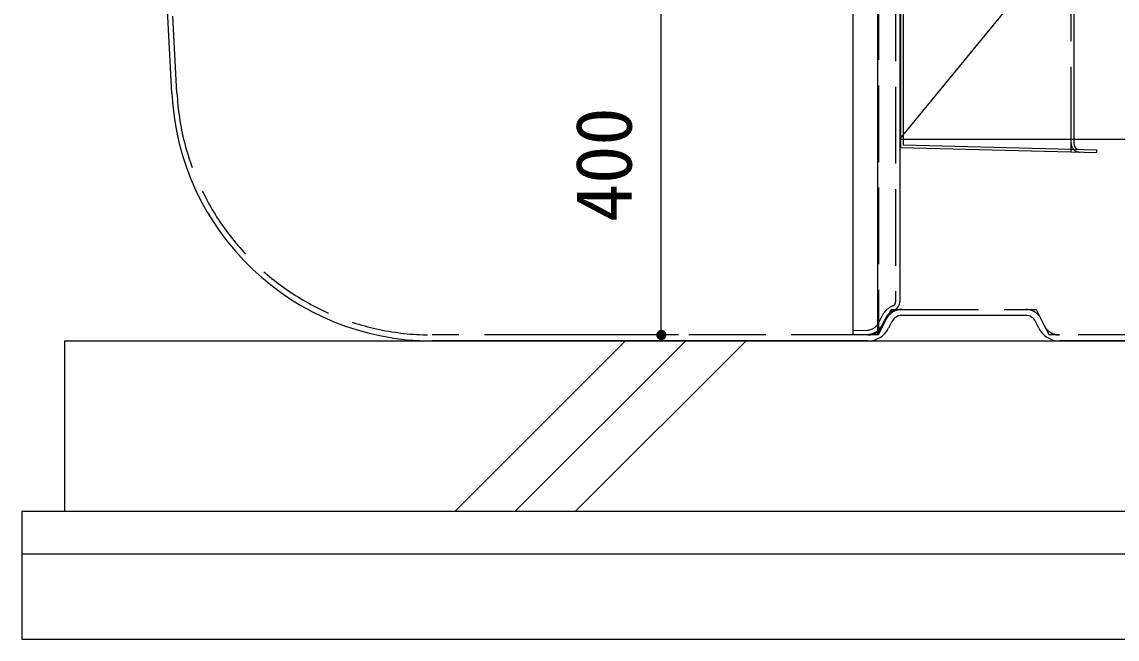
# Model space of a CAD drawing. Units: millimetres, scale not verified. Extents: x -8910 to 8910, y -6308 to 6308.
# Drawn here: x -6124 to -4839, y -4190 to -3466 of the extents above; entities that cross this region are included whole.
import ezdxf
from ezdxf.enums import TextEntityAlignment as Align

# ---------------------------------------------------------------- set-up
doc = ezdxf.new("R2010")
doc.units = ezdxf.units.MM
doc.header["$LTSCALE"] = 30
doc.linetypes.add('DASHED3', pattern=[4, 3, -1])
doc.linetypes.add('DOUBLE_CHAIN2', pattern=[12.8, 9, -1, 0.6, -0.6, 0.6, -1])
for name, color, linetype, lineweight in [('0-0_機器', 2, 'Continuous', 25), ('0-1_製作', 5, 'Continuous', 25), ('0-2_空気管', 3, 'Continuous', 25), ('0-4_寸法', 92, 'Continuous', 25), ('0-5_09', 3, 'Continuous', 25), ('0-9_A-6_SUNPO', 4, 'Continuous', 25)]:
    doc.layers.add(name, color=color, linetype=linetype, lineweight=lineweight)
doc.styles.add('ＭＳ ゴシック', font='')
doc.styles.get('ＭＳ ゴシック').set_extended_font_data('MS Gothic')

msp = doc.modelspace()

# ---------------------------------------------------------------- linework, layer by layer
at = {"layer": '0-0_機器'}
for p, q in [((-6073.85, -3840.27), (-6073.85, -4040.27)), ((-5615.7, -4040.27), (-5415.7, -3840.27)), ((-5544.99, -4040.27), (-5344.99, -3840.27)), ((-5474.28, -4040.27), (-5274.28, -3840.27)), ((-6123.85, -4040.27), (-3223.85, -4040.27)), ((-6123.85, -4040.27), (-6123.85, -4190.27)), ((-6123.85, -4090.27), (-3223.85, -4090.27)), ((-6123.85, -4190.27), (-3223.85, -4190.27))]:
    msp.add_line(p, q, dxfattribs=at)
msp.add_lwpolyline([(-6073.85, -3840.27), (-3273.85, -3840.27), (-3273.85, -4040.27)], dxfattribs=at)
at = {"layer": '0-1_製作', "color": 3}
for q in [(-4363.85, -2713.27), (-4363.85, -3603.26)]:
    msp.add_line((-5093.85, -3603.26), q, dxfattribs=at)
at = {"layer": '0-2_空気管'}
for p, q in [((-5148.85, -2090.83), (-5148.85, -3833.02)), ((-5093.85, -2102.01), (-5093.85, -3794.43)), ((-5119.82, -3828.18), (-5119.82, -2383.27)), ((-5947.94, -3549.28), (-5978.93, -2957.94)), ((-4862.85, -3619.05), (-4862.85, -3616.05)), ((-5110.3, -3813.22), (-5114.45, -3821.53)), ((-4946.21, -3810.27), (-5091.49, -3810.27)), ((-5103.11, -3817.45), (-5107.06, -3825.34)), ((-4930.64, -3825.34), (-4934.58, -3817.45)), ((-5131.21, -3840.27), (-5642.36, -3840.27)), ((-5131.82, -3832.58), (-5148.85, -3833.02)), ((-4554.44, -3840.27), (-4906.49, -3840.27))]:
    msp.add_line(p, q, dxfattribs=at)
at = {"layer": '0-2_空気管', "linetype": 'DASHED3'}
for p, q in [((-5098.85, -2102.01), (-5098.85, -3794.43)), ((-5118.85, -2940.27), (-5118.85, -3828.99)), ((-5093.85, -2940.27), (-5093.85, -3560.95)), ((-5941.95, -3548.97), (-5972.94, -2957.63)), ((-5091.49, -3803.26), (-4943.44, -3803.26)), ((-5118.93, -3819.29), (-5114.77, -3810.99)), ((-5113.32, -3822.21), (-5109.38, -3814.32)), ((-4928.32, -3814.32), (-4924.37, -3822.21)), ((-5148.85, -3828.02), (-5131.95, -3827.58)), ((-5131.21, -3833.26), (-5642.36, -3833.26)), ((-4554.44, -3833.26), (-4906.49, -3833.26))]:
    msp.add_line(p, q, dxfattribs=at)
at = {"layer": '0-2_空気管', "linetype": 'DOUBLE_CHAIN2'}
for p, q in [((-5109.38, -3814.32), (-5103.85, -3803.26)), ((-5103.85, -3803.26), (-5091.49, -3803.26)), ((-4943.44, -3803.26), (-4933.85, -3803.26)), ((-4933.85, -3803.26), (-4928.32, -3814.32)), ((-5118.85, -3833.26), (-5113.32, -3822.21)), ((-4924.37, -3822.21), (-4918.85, -3833.26)), ((-5131.82, -3832.58), (-5119.82, -3832.27)), ((-5118.85, -3833.26), (-5131.21, -3833.26)), ((-4906.49, -3833.26), (-4918.85, -3833.26))]:
    msp.add_line(p, q, dxfattribs=at)
msp.add_lwpolyline([(-5114.45, -3821.53), (-5119.82, -3832.27), (-5119.82, -3828.18)], dxfattribs=at)
at = {"layer": '0-2_空気管'}
for centre, radius, start, end in [((-5642.3, -3534.27), 306, 182.809, 270), ((-5103.85, -3794.43), 10, 292.405, 0), ((-5092.41, -3822.17), 20, 112.405, 153.435), ((-5091.49, -3823.27), 13, 90, 153.435), ((-4946.21, -3823.27), 13, 26.565, 90), ((-5132.34, -3812.59), 20, 271.5, 333.435), ((-5131.21, -3813.27), 27, 270, 333.435), ((-4906.49, -3813.27), 27, 206.565, 270)]:
    msp.add_arc(centre, radius, start, end, dxfattribs=at)
at = {"layer": '0-2_空気管', "linetype": 'DASHED3'}
for centre, radius, start, end in [((-5642.36, -3533.26), 300, 183, 270), ((-5092.41, -3822.17), 25, 112.405, 153.435), ((-5103.85, -3794.43), 5, 292.405, 0), ((-5091.49, -3823.27), 20, 90, 153.435), ((-4946.21, -3823.27), 20, 26.565, 90), ((-5132.34, -3812.59), 15, 271.5, 333.435), ((-5131.21, -3813.27), 20, 270, 333.435), ((-4906.49, -3813.27), 20, 206.565, 270)]:
    msp.add_arc(centre, radius, start, end, dxfattribs=at)
at = {"layer": '0-4_寸法', "color": 3}
msp.add_line((-5353.68, -3833.26), (-5507.86, -3833.26), dxfattribs=at)
at = {"layer": '0-4_寸法'}
for points in [[(-5377.79, -3828.89), (-5373.68, -3833.26), (-5378.3, -3829.44)], [(-5377.21, -3828.41), (-5373.68, -3833.26), (-5377.79, -3828.89)], [(-5376.57, -3828.01), (-5373.68, -3833.26), (-5377.21, -3828.41)], [(-5376.57, -3828.01), (-5373.68, -3827.26), (-5373.68, -3833.26)], [(-5375.89, -3827.69), (-5373.68, -3827.26), (-5376.57, -3828.01)], [(-5375.17, -3827.45), (-5373.68, -3827.26), (-5375.89, -3827.69)], [(-5374.43, -3827.31), (-5373.68, -3827.26), (-5375.17, -3827.45)], [(-5373.68, -3827.26), (-5367.68, -3833.26), (-5373.68, -3833.26)], [(-5373.3, -3827.28), (-5367.68, -3833.26), (-5373.68, -3827.26)], [(-5372.56, -3827.37), (-5367.68, -3833.26), (-5373.3, -3827.28)], [(-5371.83, -3827.56), (-5367.68, -3833.26), (-5372.56, -3827.37)], [(-5371.13, -3827.84), (-5367.68, -3833.26), (-5371.83, -3827.56)], [(-5371.13, -3827.84), (-5367.73, -3832.51), (-5367.68, -3833.26)], [(-5370.47, -3828.2), (-5367.73, -3832.51), (-5371.13, -3827.84)], [(-5370.47, -3828.2), (-5367.87, -3831.77), (-5367.73, -3832.51)], [(-5369.86, -3828.64), (-5367.87, -3831.77), (-5370.47, -3828.2)], [(-5369.86, -3828.64), (-5368.1, -3831.06), (-5367.87, -3831.77)], [(-5369.31, -3829.16), (-5368.1, -3831.06), (-5369.86, -3828.64)], [(-5379.67, -3832.89), (-5373.68, -3833.26), (-5379.68, -3833.26)], [(-5379.68, -3833.26), (-5376.24, -3838.69), (-5379.63, -3834.02)], [(-5379.68, -3833.26), (-5375.54, -3838.97), (-5376.24, -3838.69)], [(-5373.68, -3833.26), (-5375.54, -3838.97), (-5379.68, -3833.26)], [(-5379.57, -3832.14), (-5373.68, -3833.26), (-5379.67, -3832.89)], [(-5379.63, -3834.02), (-5376.9, -3838.33), (-5379.49, -3834.76)], [(-5379.63, -3834.02), (-5376.24, -3838.69), (-5376.9, -3838.33)], [(-5379.39, -3831.41), (-5373.68, -3833.26), (-5379.57, -3832.14)], [(-5379.49, -3834.76), (-5377.51, -3837.89), (-5379.26, -3835.47)], [(-5379.49, -3834.76), (-5376.9, -3838.33), (-5377.51, -3837.89)], [(-5379.11, -3830.71), (-5373.68, -3833.26), (-5379.39, -3831.41)], [(-5379.26, -3835.47), (-5378.05, -3837.37), (-5378.94, -3836.16)], [(-5379.26, -3835.47), (-5377.51, -3837.89), (-5378.05, -3837.37)], [(-5378.75, -3830.05), (-5373.68, -3833.26), (-5379.11, -3830.71)], [(-5378.94, -3836.16), (-5378.05, -3837.37), (-5378.54, -3836.79)], [(-5378.3, -3829.44), (-5373.68, -3833.26), (-5378.75, -3830.05)], [(-5373.68, -3833.26), (-5374.81, -3839.16), (-5375.54, -3838.97)], [(-5373.68, -3833.26), (-5374.06, -3839.25), (-5374.81, -3839.16)], [(-5373.68, -3833.26), (-5373.68, -3839.26), (-5374.06, -3839.25)], [(-5373.68, -3833.26), (-5372.93, -3839.22), (-5373.68, -3839.26)], [(-5373.68, -3833.26), (-5372.19, -3839.08), (-5372.93, -3839.22)], [(-5373.68, -3833.26), (-5371.47, -3838.84), (-5372.19, -3839.08)], [(-5373.68, -3833.26), (-5370.79, -3838.52), (-5371.47, -3838.84)], [(-5373.68, -3833.26), (-5370.15, -3838.12), (-5370.79, -3838.52)], [(-5367.68, -3833.26), (-5370.15, -3838.12), (-5373.68, -3833.26)], [(-5367.68, -3833.26), (-5369.57, -3837.64), (-5370.15, -3838.12)], [(-5367.68, -3833.26), (-5369.06, -3837.09), (-5369.57, -3837.64)], [(-5369.31, -3829.16), (-5368.42, -3830.37), (-5368.1, -3831.06)], [(-5368.83, -3829.74), (-5368.42, -3830.37), (-5369.31, -3829.16)], [(-5367.68, -3833.26), (-5368.62, -3836.48), (-5369.06, -3837.09)], [(-5367.68, -3833.26), (-5368.25, -3835.82), (-5368.62, -3836.48)], [(-5367.68, -3833.26), (-5367.97, -3835.12), (-5368.25, -3835.82)], [(-5367.68, -3833.26), (-5367.79, -3834.39), (-5367.97, -3835.12)], [(-5367.68, -3833.26), (-5367.69, -3833.64), (-5367.79, -3834.39)]]:
    msp.add_solid(points, dxfattribs=at)
at = {"layer": '0-5_09', "linetype": 'DASHED3'}
msp.add_line((-4892.85, -3608.52), (-4892.85, -2207.77), dxfattribs=at)
at = {"layer": '0-5_09'}
for p, q in [((-4889.85, -2207.77), (-4889.85, -3608.52)), ((-5092.85, -3613.03), (-5092.85, -2213.01)), ((-5092.85, -3613.03), (-4862.85, -3619.05))]:
    msp.add_line(p, q, dxfattribs=at)
at = {"layer": '0-5_09', "linetype": 'DOUBLE_CHAIN2'}
msp.add_line((-4892.85, -3618.27), (-4892.85, -3608.52), dxfattribs=at)
at = {"layer": '0-5_09'}
msp.add_lwpolyline([(-5089.85, -2213.01), (-5089.85, -3610.11), (-4862.85, -3616.05)], dxfattribs=at)
at = {"layer": '0-5_09', "linetype": 'DASHED3'}
msp.add_arc((-4882.85, -3608.52), 10, 180, 268.5, dxfattribs=at)
at = {"layer": '0-5_09'}
msp.add_arc((-4882.85, -3608.52), 7, 180, 268.5, dxfattribs=at)
at = {"layer": '0-9_A-6_SUNPO'}
msp.add_line((-5373.68, -3833.26), (-5373.68, -3433.26), dxfattribs=at)

# ---------------------------------------------------------------- texts
at = {"layer": '0-4_寸法', "color": 4, "style": 'ＭＳ ゴシック'}
msp.add_text('400', height=65.98, rotation=90, dxfattribs=at).set_placement((-5388.68, -3700.76), align=Align.BOTTOM_LEFT)

doc.saveas('drawing.dxf')
